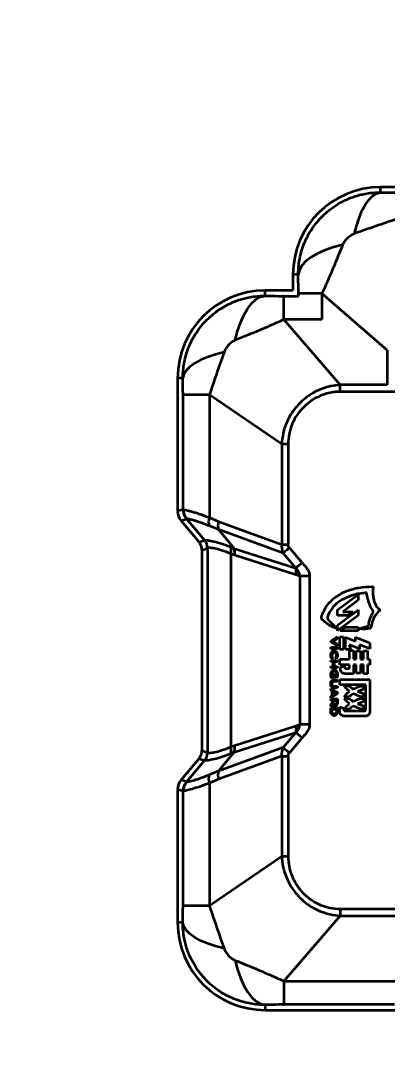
# Model space of a CAD drawing. Header units: millimetres. Extents: x 0 to 420, y 0 to 297.
# Drawn here: x 84.802 to 85.556, y 173.12 to 175.251 of the extents above; entities that cross this region are included whole.
import ezdxf

# ---------------------------------------------------------------- set-up
doc = ezdxf.new("R2010")
doc.units = ezdxf.units.MM
doc.layers.add('尺寸线层', color=150, linetype='Continuous')
doc.styles.add('SLDTEXTSTYLE2', font='TXT', dxfattribs={"width": 0.7})
doc.dimstyles.new('SLDDIMSTYLE0', dxfattribs={"dimtxt": 3.5, "dimasz": 3.302, "dimexe": 0, "dimexo": 0.0625, "dimgap": 0.875, "dimtad": 1, "dimdec": 1, "dimlfac": 100, "dimrnd": 1e-09, "dimzin": 12, "dimdsep": 46, "dimtxsty": 'SLDTEXTSTYLE2', "dimsah": 1, "dimcen": 0.09, "dimadec": 0, "dimazin": 3, "dimtfac": 1, "dimtdec": 3, "dimtofl": 0, "dimtmove": 0, "dimatfit": 3, "dimfxl": 0, "dimfrac": 2, "dimtolj": 1, "dimtzin": 12, "dimarcsym": 0})

# ---------------------------------------------------------------- blocks, each defined once
blk = doc.blocks.new('_D_7')
at = {"layer": '尺寸线层'}
for p, q in [((70.597, 160.4022), (70.597, 246.1922)), ((332.8156, 175.1167), (332.8156, 246.1922)), ((332.8156, 245.1922), (70.597, 245.1922))]:
    blk.add_line(p, q, dxfattribs=at)
for points in [[(70.597, 245.1922), (73.899, 244.6842), (73.899, 245.7002)], [(332.8156, 245.1922), (329.5136, 245.7002), (329.5136, 244.6842)]]:
    blk.add_solid(points, dxfattribs=at)
at = {"layer": '尺寸线层', "insert": (202.8758, 249.704), "char_height": 3.5, "attachment_point": 1, "style": 'SLDTEXTSTYLE2'}
blk.add_mtext('26221.85', dxfattribs=at)

msp = doc.modelspace()

# ---------------------------------------------------------------- linework, layer by layer
at = {"color": 7, "linetype": 'Continuous', "lineweight": 35}
for p, q in [((85.8162, 174.9082), (85.5421, 174.9082)), ((85.5421, 174.8975), (85.5421, 174.9082)), ((85.3621, 174.7282), (85.3621, 174.6955)), ((85.3728, 174.7282), (85.3621, 174.7282)), ((85.3046, 174.6848), (85.3046, 174.6955)), ((85.3621, 174.6955), (85.3046, 174.6955)), ((85.4218, 174.6893), (85.3735, 174.6893)), ((85.3735, 174.6841), (85.3735, 174.6893)), ((85.5563, 174.5732), (85.4218, 174.6893)), ((85.4218, 174.6893), (85.4218, 174.6358)), ((85.3435, 174.6841), (85.3735, 174.6841)), ((85.4596, 174.5013), (85.3435, 174.6358)), ((85.4218, 174.6358), (85.3435, 174.6358)), ((85.5563, 174.5732), (85.5563, 174.5013)), ((85.1246, 174.5155), (85.1246, 174.2414)), ((85.1353, 174.5155), (85.1246, 174.5155)), ((85.4596, 174.4873), (85.4596, 174.5013)), ((85.5563, 174.5013), (85.4596, 174.5013)), ((85.1901, 174.4808), (85.1358, 174.4808)), ((85.1358, 174.2454), (85.1358, 174.4808)), ((85.339, 174.3793), (85.1901, 174.4808)), ((85.1901, 174.4808), (85.1901, 174.2285)), ((85.6721, 174.4873), (85.4596, 174.4873)), ((85.3522, 174.3793), (85.339, 174.3793)), ((85.339, 174.3793), (85.339, 174.1728)), ((85.3522, 174.3793), (85.3522, 174.1728)), ((85.1358, 174.2454), (85.1246, 174.2414)), ((85.1358, 174.2454), (85.1362, 174.2454)), ((85.1317, 174.2221), (85.1428, 174.2262)), ((85.1317, 174.2221), (85.1688, 174.1778)), ((85.1428, 174.2262), (85.1431, 174.2261)), ((85.1431, 174.2261), (85.1802, 174.182)), ((85.1901, 174.2285), (85.2087, 174.2203)), ((85.2087, 174.2203), (85.339, 174.1728)), ((85.2088, 174.2038), (85.1893, 174.2112)), ((85.3418, 174.1554), (85.2088, 174.2038)), ((85.2088, 174.2038), (85.2412, 174.1651)), ((85.1688, 174.1778), (85.1802, 174.182)), ((85.1802, 174.182), (85.1803, 174.182)), ((85.1746, 174.1618), (85.186, 174.1659)), ((85.1746, 174.1618), (85.1746, 173.7491)), ((85.1861, 174.166), (85.186, 174.1659)), ((85.1861, 174.166), (85.1861, 173.7449)), ((85.234, 174.168), (85.2412, 174.1651)), ((85.2343, 174.154), (85.2343, 173.7569)), ((85.2418, 174.1514), (85.2343, 174.154)), ((85.2412, 174.1651), (85.3678, 174.1244)), ((85.339, 174.1728), (85.3522, 174.1728)), ((85.3418, 174.1554), (85.3678, 174.1244)), ((85.3549, 174.1664), (85.3809, 174.1354)), ((85.3683, 174.1107), (85.2418, 174.1514)), ((85.376, 174.1082), (85.3683, 174.1107)), ((85.3964, 174.1082), (85.376, 174.1082)), ((85.376, 174.1082), (85.376, 173.8027)), ((85.3964, 174.1082), (85.3964, 173.8027)), ((85.4539, 174.0388), (85.4965, 174.0704)), ((85.4965, 174.0704), (85.4965, 174.0585)), ((85.4965, 174.0585), (85.4646, 174.0349)), ((85.4539, 174.0072), (85.4965, 174.0388)), ((85.4539, 174.027), (85.4539, 174.0388)), ((85.4965, 174.027), (85.4539, 173.9954)), ((85.4752, 174.027), (85.4539, 174.027)), ((85.4646, 174.0349), (85.4859, 174.0349)), ((85.4859, 174.0349), (85.4752, 174.027)), ((85.4965, 174.0388), (85.4965, 174.027)), ((85.4539, 173.9954), (85.4539, 174.0072)), ((85.4592, 173.9954), (85.4699, 174.0033)), ((85.4965, 173.9954), (85.4592, 173.9954)), ((85.4699, 174.0033), (85.4965, 174.0033)), ((85.4965, 174.0033), (85.4965, 173.9954)), ((85.4399, 173.9745), (85.4539, 173.9832)), ((85.4399, 173.973), (85.4399, 173.9745)), ((85.4539, 173.9644), (85.4399, 173.973)), ((85.4539, 173.9796), (85.444, 173.9738)), ((85.444, 173.9738), (85.4539, 173.9679)), ((85.4539, 173.9832), (85.4539, 173.9796)), ((85.4539, 173.9679), (85.4539, 173.9644)), ((85.4585, 173.9829), (85.4661, 173.9829)), ((85.4585, 173.9569), (85.4585, 173.9829)), ((85.4661, 173.9829), (85.4661, 173.9569)), ((85.4702, 173.9828), (85.491, 173.974)), ((85.4702, 173.9569), (85.4702, 173.9828)), ((85.478, 173.9671), (85.4804, 173.9569)), ((85.4988, 173.9586), (85.478, 173.9671)), ((85.491, 173.9828), (85.5201, 173.9708)), ((85.491, 173.974), (85.491, 173.9828)), ((85.4988, 173.9671), (85.4988, 173.9586)), ((85.5201, 173.9582), (85.4988, 173.9671)), ((85.5201, 173.9708), (85.5201, 173.9582)), ((85.4399, 173.9617), (85.4539, 173.9617)), ((85.4399, 173.9585), (85.4399, 173.9617)), ((85.4539, 173.9585), (85.4399, 173.9585)), ((85.4539, 173.9617), (85.4539, 173.9585)), ((85.4661, 173.9569), (85.4585, 173.9569)), ((85.4804, 173.9569), (85.4702, 173.9569)), ((85.4783, 173.955), (85.4867, 173.955)), ((85.4783, 173.9372), (85.4783, 173.955)), ((85.4867, 173.955), (85.4867, 173.9372)), ((85.4925, 173.9541), (85.5012, 173.9541)), ((85.4925, 173.9372), (85.4925, 173.9541)), ((85.5012, 173.9541), (85.5012, 173.9372)), ((85.5073, 173.9542), (85.5157, 173.9542)), ((85.5073, 173.9372), (85.5073, 173.9542)), ((85.5157, 173.9542), (85.5157, 173.9372)), ((85.4399, 173.9348), (85.4539, 173.9348)), ((85.4399, 173.9316), (85.4399, 173.9348)), ((85.4449, 173.9316), (85.4399, 173.9316)), ((85.4399, 173.9224), (85.4449, 173.9224)), ((85.4399, 173.9193), (85.4399, 173.9224)), ((85.444, 173.9403), (85.4425, 173.9378)), ((85.4449, 173.9224), (85.4449, 173.9316)), ((85.447, 173.9316), (85.447, 173.9224)), ((85.4539, 173.9316), (85.447, 173.9316)), ((85.447, 173.9224), (85.4539, 173.9224)), ((85.4514, 173.9378), (85.4498, 173.9403)), ((85.4539, 173.9348), (85.4539, 173.9316)), ((85.4539, 173.9224), (85.4539, 173.9193)), ((85.4585, 173.9372), (85.4783, 173.9372)), ((85.4585, 173.9253), (85.4585, 173.9372)), ((85.4783, 173.9253), (85.4585, 173.9253)), ((85.4599, 173.9204), (85.4683, 173.9241)), ((85.4599, 173.9167), (85.4599, 173.9204)), ((85.4683, 173.9241), (85.4683, 173.9207)), ((85.4783, 173.918), (85.4783, 173.9253)), ((85.4867, 173.9372), (85.4925, 173.9372)), ((85.4867, 173.9253), (85.4867, 173.9073)), ((85.4925, 173.9253), (85.4867, 173.9253)), ((85.4925, 173.9082), (85.4925, 173.9253)), ((85.5012, 173.9372), (85.5073, 173.9372)), ((85.5012, 173.9253), (85.5012, 173.9082)), ((85.5073, 173.9253), (85.5012, 173.9253)), ((85.5073, 173.9073), (85.5073, 173.9253)), ((85.5157, 173.9372), (85.5206, 173.9372)), ((85.5157, 173.9253), (85.5157, 173.9073)), ((85.5206, 173.9253), (85.5157, 173.9253)), ((85.5206, 173.9372), (85.5206, 173.9253)), ((85.4539, 173.9193), (85.4399, 173.9193)), ((85.443, 173.9014), (85.4448, 173.9014)), ((85.4448, 173.9066), (85.4468, 173.9066)), ((85.4448, 173.9014), (85.4448, 173.9066)), ((85.4468, 173.9066), (85.4468, 173.8981)), ((85.452, 173.8988), (85.4503, 173.9008)), ((85.4867, 173.9073), (85.4693, 173.9073)), ((85.4707, 173.918), (85.4783, 173.918)), ((85.5012, 173.9082), (85.4925, 173.9082)), ((85.5157, 173.9073), (85.5073, 173.9073)), ((85.4399, 173.8771), (85.4539, 173.8684)), ((85.4399, 173.8737), (85.4399, 173.8771)), ((85.4468, 173.8981), (85.4418, 173.8981)), ((85.4455, 173.8947), (85.4539, 173.8947)), ((85.4539, 173.8786), (85.4455, 173.8786)), ((85.4539, 173.8916), (85.4461, 173.8916)), ((85.4461, 173.8818), (85.4539, 173.8818)), ((85.4539, 173.8947), (85.4539, 173.8916)), ((85.4539, 173.8818), (85.4539, 173.8786)), ((85.4585, 173.8842), (85.4585, 173.8953)), ((85.4585, 173.8953), (85.5203, 173.8953)), ((85.5118, 173.8842), (85.4585, 173.8842)), ((85.4678, 173.8822), (85.478, 173.8822)), ((85.5071, 173.883), (85.5071, 173.8749)), ((85.5118, 173.8337), (85.5118, 173.8842)), ((85.5203, 173.8953), (85.5203, 173.8294)), ((85.443, 173.8719), (85.4399, 173.8737)), ((85.4539, 173.8667), (85.4399, 173.858)), ((85.4399, 173.8614), (85.443, 173.8632)), ((85.4399, 173.858), (85.4399, 173.8614)), ((85.443, 173.8632), (85.443, 173.8719)), ((85.445, 173.8708), (85.4505, 173.8676)), ((85.445, 173.8644), (85.445, 173.8708)), ((85.4505, 173.8676), (85.445, 173.8644)), ((85.4539, 173.8684), (85.4539, 173.8667)), ((85.478, 173.86), (85.4678, 173.86)), ((85.4678, 173.8567), (85.478, 173.8567)), ((85.5071, 173.8673), (85.5071, 173.859)), ((85.5071, 173.8577), (85.5071, 173.8494)), ((85.4399, 173.8556), (85.4539, 173.8556)), ((85.4399, 173.8524), (85.4399, 173.8556)), ((85.4438, 173.8524), (85.4399, 173.8524)), ((85.4399, 173.8439), (85.4438, 173.8476)), ((85.4443, 173.8444), (85.4399, 173.84)), ((85.4399, 173.84), (85.4399, 173.8439)), ((85.4399, 173.8373), (85.4539, 173.8373)), ((85.4399, 173.8297), (85.4399, 173.8373)), ((85.4438, 173.8485), (85.4438, 173.8524)), ((85.4458, 173.8524), (85.4518, 173.8524)), ((85.4458, 173.8487), (85.4458, 173.8524)), ((85.4518, 173.8524), (85.4518, 173.8481)), ((85.4539, 173.8556), (85.4539, 173.8476)), ((85.4539, 173.8373), (85.4539, 173.8303)), ((85.4585, 173.8391), (85.4669, 173.8355)), ((85.4585, 173.8294), (85.4585, 173.8391)), ((85.4669, 173.8355), (85.4669, 173.8337)), ((85.478, 173.8345), (85.4678, 173.8345)), ((85.5071, 173.8418), (85.5071, 173.8337)), ((85.4421, 173.8342), (85.4517, 173.8342)), ((85.4421, 173.83), (85.4421, 173.8342)), ((85.4517, 173.8342), (85.4517, 173.8303)), ((85.5108, 173.8199), (85.4678, 173.8199)), ((85.4696, 173.831), (85.5091, 173.831)), ((85.2418, 173.7595), (85.3683, 173.8002)), ((85.3683, 173.8002), (85.376, 173.8027)), ((85.3964, 173.8027), (85.376, 173.8027)), ((85.2412, 173.7458), (85.3678, 173.7865)), ((85.3678, 173.7865), (85.3418, 173.7555)), ((85.3809, 173.7755), (85.3549, 173.7445)), ((85.3809, 173.7755), (85.3678, 173.7865)), ((85.3418, 173.7555), (85.2088, 173.7071)), ((85.2343, 173.7569), (85.2418, 173.7595)), ((85.1688, 173.7331), (85.1317, 173.6888)), ((85.1802, 173.7289), (85.1431, 173.6848)), ((85.1688, 173.7331), (85.1802, 173.7289)), ((85.1746, 173.7491), (85.186, 173.745)), ((85.1803, 173.7289), (85.1802, 173.7289)), ((85.1861, 173.7449), (85.186, 173.745)), ((85.339, 173.7381), (85.2087, 173.6906)), ((85.2088, 173.7071), (85.2412, 173.7458)), ((85.2412, 173.7458), (85.234, 173.7429)), ((85.339, 173.7381), (85.339, 173.5316)), ((85.3522, 173.7381), (85.3522, 173.5316)), ((85.2088, 173.7071), (85.1893, 173.6997)), ((85.1428, 173.6847), (85.1317, 173.6888)), ((85.2087, 173.6906), (85.1901, 173.6824)), ((85.1358, 173.6655), (85.1246, 173.6695)), ((85.1246, 173.6695), (85.1246, 173.3955)), ((85.1358, 173.4301), (85.1358, 173.6655)), ((85.1362, 173.6655), (85.1358, 173.6655)), ((85.1431, 173.6848), (85.1428, 173.6847)), ((85.1901, 173.6824), (85.1901, 173.4301)), ((85.339, 173.5316), (85.1901, 173.4301)), ((85.3522, 173.5316), (85.339, 173.5316)), ((85.1901, 173.4301), (85.1358, 173.4301)), ((85.4596, 173.4096), (85.3435, 173.2751)), ((85.4596, 173.4236), (85.6721, 173.4236)), ((85.4596, 173.4236), (85.4596, 173.4096)), ((85.4596, 173.4096), (85.6721, 173.4096)), ((85.1353, 173.3955), (85.1246, 173.3955)), ((85.3435, 173.2751), (85.5917, 173.2751)), ((85.3435, 173.2751), (85.3435, 173.2268)), ((85.3046, 173.2261), (85.3046, 173.2155)), ((85.5709, 173.2268), (85.3435, 173.2268)), ((85.3046, 173.2155), (85.5751, 173.2155))]:
    msp.add_line(p, q, dxfattribs=at)
at = {"color": 7, "linetype": 'Continuous', "lineweight": 35, "flags": 128}
for points in [[(85.489, 174.8126), (85.4935, 174.8303), (85.4989, 174.8463), (85.5049, 174.8606), (85.5116, 174.8728), (85.5188, 174.8827), (85.5263, 174.8902), (85.5342, 174.8952), (85.5421, 174.8975)], [(85.4644, 174.7898), (85.4455, 174.7848), (85.4282, 174.7788), (85.4128, 174.7719), (85.3996, 174.7641), (85.3888, 174.7557), (85.3807, 174.7468), (85.3753, 174.7376), (85.3728, 174.7282)], [(85.243, 174.5931), (85.248, 174.6121), (85.254, 174.6294), (85.2609, 174.6448), (85.2687, 174.658), (85.2771, 174.6688), (85.286, 174.6769), (85.2952, 174.6823), (85.3046, 174.6848)], [(85.2202, 174.5686), (85.2026, 174.5641), (85.1865, 174.5587), (85.1722, 174.5527), (85.1601, 174.546), (85.1501, 174.5388), (85.1426, 174.5313), (85.1376, 174.5234), (85.1353, 174.5155)], [(85.2202, 173.3423), (85.2026, 173.3468), (85.1865, 173.3522), (85.1722, 173.3582), (85.1601, 173.3649), (85.1501, 173.3721), (85.1426, 173.3796), (85.1376, 173.3875), (85.1353, 173.3955)], [(85.243, 173.3178), (85.248, 173.2988), (85.254, 173.2815), (85.2609, 173.2661), (85.2687, 173.2529), (85.2771, 173.2421), (85.286, 173.234), (85.2952, 173.2286), (85.3046, 173.2261)]]:
    msp.add_lwpolyline(points, dxfattribs=at)
at = {"color": 7, "linetype": 'Continuous', "lineweight": 35}
for centre, radius, start, end in [((85.5421, 174.7282), 0.18, 90, 180), ((85.3046, 174.5155), 0.18, 90, 180), ((85.1658, 174.2454), 0.03, 180.0586, 219.9414), ((85.1662, 174.2453), 0.03, 179.859, 219.7499), ((85.2215, 174.2183), 0.033, 162.1572, 192.5019), ((85.2441, 174.2123), 0.0363, 167.3368, 193.5701), ((85.161, 174.1659), 0.025, 0.0586, 39.9414), ((85.1611, 174.1659), 0.025, 0.0933, 39.9643), ((85.2057, 174.1604), 0.0292, 347.3355, 15.0062), ((85.2122, 174.157), 0.0302, 349.2034, 15.5503), ((85.3387, 174.1163), 0.0302, 349.2033, 15.5504), ((85.3387, 173.7946), 0.0302, 344.4498, 10.7965), ((85.2057, 173.7505), 0.0292, 344.9938, 12.6645), ((85.2122, 173.7539), 0.0302, 344.4497, 10.7966), ((85.161, 173.745), 0.025, 320.0586, 359.9414), ((85.1611, 173.745), 0.025, 320.0357, 359.9067), ((85.2441, 173.6986), 0.0363, 166.4299, 192.6632), ((85.2215, 173.6926), 0.033, 167.4981, 197.8428), ((85.1658, 173.6655), 0.03, 140.0586, 179.9414), ((85.1662, 173.6656), 0.03, 140.2501, 180.141), ((85.3046, 173.3955), 0.18, 180, 270)]:
    msp.add_arc(centre, radius, start, end, dxfattribs=at)
for centre, major_axis, start_param, end_param in [((85.1547, 174.2414), (0.0282, 0.0103), 2.793026, 3.49016), ((85.1496, 174.1618), (0.0235, 0.0086), 5.934618, 6.631752), ((85.1496, 173.7492), (-0.0235, 0.0086), 2.793026, 3.49016), ((85.1547, 173.6695), (-0.0282, 0.0103), 5.934618, 6.631752)]:
    msp.add_ellipse(centre, major_axis=major_axis, ratio=0.998448, start_param=start_param, end_param=end_param, dxfattribs=at)
for points, knots in [([(85.3728, 174.7282), (85.373, 174.7347), (85.3734, 174.7459), (85.376, 174.7622), (85.3798, 174.7772), (85.387, 174.7978), (85.3999, 174.8221), (85.4182, 174.8447), (85.437, 174.8616), (85.455, 174.874), (85.4715, 174.8825), (85.4856, 174.888), (85.4965, 174.8914), (85.5083, 174.8943), (85.5234, 174.8969), (85.5351, 174.8973), (85.5421, 174.8975)], [0, 0, 0, 0, 0.073966, 0.126209, 0.185583, 0.248629, 0.372147, 0.493376, 0.574928, 0.656955, 0.739459, 0.783742, 0.826761, 0.868517, 0.920624, 1, 1, 1, 1]), ([(85.5421, 174.8975), (85.5469, 174.8974), (85.5554, 174.8972), (85.567, 174.8971), (85.5739, 174.897), (85.5768, 174.897)], [0, 0, 0, 0, 0.4261057, 0.7577704, 1, 1, 1, 1]), ([(85.5768, 174.8427), (85.5621, 174.8378), (85.5328, 174.8281), (85.5036, 174.8178), (85.489, 174.8126)], [0, 0, 0, 0, 0.502691, 1, 1, 1, 1]), ([(85.489, 174.8126), (85.4865, 174.8115), (85.4812, 174.8091), (85.4742, 174.8035), (85.4682, 174.7971), (85.4656, 174.7921), (85.4644, 174.7898)], [0, 0, 0, 0, 0.2422942, 0.5093656, 0.7715671, 1, 1, 1, 1]), ([(85.4644, 174.7898), (85.4619, 174.7834), (85.4568, 174.771), (85.4494, 174.7526), (85.4425, 174.7362), (85.4359, 174.7208), (85.429, 174.7053), (85.4243, 174.6949), (85.4218, 174.6893)], [0, 0, 0, 0, 0.191169, 0.37068, 0.538766, 0.672129, 0.825955, 1, 1, 1, 1]), ([(85.3735, 174.6893), (85.3735, 174.6897), (85.3735, 174.6934), (85.3733, 174.7068), (85.373, 174.7189), (85.3728, 174.7282)], [0, 0, 0, 0, 0.030601, 0.265216, 1, 1, 1, 1]), ([(85.3735, 174.6915), (85.3736, 174.6909), (85.3736, 174.6902), (85.3737, 174.6895), (85.3737, 174.6894), (85.3737, 174.6893)], [0, 0, 0, 0, 0.56153, 0.792581, 1, 1, 1, 1]), ([(85.1353, 174.5155), (85.1355, 174.5222), (85.1359, 174.5334), (85.1386, 174.5497), (85.1422, 174.5645), (85.1495, 174.585), (85.1624, 174.6093), (85.1829, 174.6348), (85.208, 174.6559), (85.2306, 174.6684), (85.248, 174.6752), (85.2589, 174.6787), (85.271, 174.6816), (85.2862, 174.6842), (85.2978, 174.6845), (85.3046, 174.6848)], [0, 0, 0, 0, 0.076443, 0.126237, 0.185346, 0.248673, 0.371897, 0.493418, 0.615548, 0.739261, 0.783292, 0.826338, 0.868398, 0.923222, 1, 1, 1, 1]), ([(85.3046, 174.6848), (85.3136, 174.6845), (85.3248, 174.6843), (85.3376, 174.6841), (85.3415, 174.6841), (85.343, 174.6841), (85.3435, 174.6841)], [0, 0, 0, 0, 0.712288, 0.891315, 0.960245, 1, 1, 1, 1]), ([(85.3435, 174.6839), (85.3434, 174.6839), (85.3433, 174.6839), (85.3426, 174.684), (85.3419, 174.684), (85.3413, 174.6841)], [0, 0, 0, 0, 0.207126, 0.438229, 1, 1, 1, 1]), ([(85.3435, 174.6358), (85.3435, 174.6425), (85.3435, 174.656), (85.3435, 174.6707), (85.3435, 174.6809), (85.3435, 174.683), (85.3435, 174.6841)], [0, 0, 0, 0, 0.247804, 0.5, 0.752196, 1, 1, 1, 1]), ([(85.3435, 174.6358), (85.339, 174.6338), (85.33, 174.6297), (85.3173, 174.624), (85.3057, 174.619), (85.2906, 174.6126), (85.2695, 174.6039), (85.2521, 174.5968), (85.243, 174.5931)], [0, 0, 0, 0, 0.140816, 0.284488, 0.382285, 0.482496, 0.729213, 1, 1, 1, 1]), ([(85.243, 174.5931), (85.2407, 174.592), (85.2357, 174.5894), (85.2293, 174.5833), (85.2237, 174.5764), (85.2213, 174.5711), (85.2202, 174.5686)], [0, 0, 0, 0, 0.2284645, 0.4906723, 0.7577382, 1, 1, 1, 1]), ([(85.2202, 174.5686), (85.2149, 174.5535), (85.2045, 174.5243), (85.1948, 174.495), (85.1901, 174.4808)], [0, 0, 0, 0, 0.513929, 1, 1, 1, 1]), ([(85.1358, 174.4808), (85.1358, 174.4835), (85.1357, 174.4903), (85.1356, 174.5019), (85.1354, 174.5105), (85.1353, 174.5155)], [0, 0, 0, 0, 0.2265988, 0.561025, 1, 1, 1, 1]), ([(85.4596, 174.5013), (85.453, 174.5006), (85.4392, 174.4993), (85.4209, 174.4935), (85.4044, 174.4857), (85.3903, 174.4767), (85.3778, 174.466), (85.3666, 174.4538), (85.3573, 174.4406), (85.3482, 174.4232), (85.3412, 174.4029), (85.3397, 174.3869), (85.339, 174.3793)], [0, 0, 0, 0, 0.105818, 0.221247, 0.303726, 0.397637, 0.486458, 0.56599, 0.660847, 0.744444, 0.877991, 1, 1, 1, 1]), ([(85.4596, 174.4873), (85.4556, 174.4872), (85.4476, 174.4869), (85.4354, 174.4847), (85.4202, 174.4801), (85.4028, 174.4716), (85.3851, 174.4577), (85.3707, 174.4408), (85.3601, 174.4214), (85.3534, 174.4007), (85.3526, 174.3864), (85.3522, 174.3793)], [0, 0, 0, 0, 0.070722, 0.143758, 0.21913, 0.352151, 0.485358, 0.616819, 0.745052, 0.874872, 1, 1, 1, 1]), ([(85.1362, 174.2454), (85.137, 174.2452), (85.1387, 174.2448), (85.1443, 174.2435), (85.1513, 174.2417), (85.1595, 174.2394), (85.1714, 174.2357), (85.1825, 174.2314), (85.1901, 174.2285)], [0, 0, 0, 0, 0.166395, 0.326802, 0.479925, 0.610174, 0.735331, 1, 1, 1, 1]), ([(85.1893, 174.2112), (85.186, 174.2126), (85.1795, 174.2155), (85.1708, 174.2186), (85.1631, 174.2211), (85.1547, 174.2235), (85.1467, 174.2254), (85.1443, 174.2259), (85.1431, 174.2261)], [0, 0, 0, 0, 0.128995, 0.260465, 0.386664, 0.51504, 0.752772, 1, 1, 1, 1]), ([(85.1803, 174.182), (85.1814, 174.1822), (85.1837, 174.1825), (85.195, 174.1806), (85.2115, 174.1767), (85.2264, 174.1709), (85.234, 174.168)], [0, 0, 0, 0, 0.2474427, 0.4865597, 0.7402703, 1, 1, 1, 1]), ([(85.2343, 174.154), (85.2277, 174.1566), (85.2145, 174.1618), (85.1999, 174.1651), (85.1894, 174.1666), (85.1873, 174.1662), (85.1861, 174.166)], [0, 0, 0, 0, 0.249344, 0.499045, 0.737295, 1, 1, 1, 1]), ([(85.339, 174.1728), (85.3388, 174.1698), (85.3385, 174.1637), (85.3407, 174.1582), (85.3418, 174.1554)], [0, 0, 0, 0, 0.487848, 1, 1, 1, 1]), ([(85.3549, 174.1664), (85.3536, 174.1653), (85.351, 174.1631), (85.3473, 174.16), (85.344, 174.1573), (85.3425, 174.156), (85.3418, 174.1554)], [0, 0, 0, 0, 0.245849, 0.500001, 0.754152, 1, 1, 1, 1]), ([(85.3549, 174.1664), (85.3541, 174.1674), (85.3531, 174.1689), (85.3523, 174.1712), (85.3522, 174.1723), (85.3522, 174.1728)], [0, 0, 0, 0, 0.521782, 0.769325, 1, 1, 1, 1]), ([(85.3809, 174.1354), (85.3796, 174.1343), (85.3769, 174.1321), (85.3733, 174.129), (85.37, 174.1263), (85.3685, 174.1251), (85.3678, 174.1244)], [0, 0, 0, 0, 0.2458483, 0.4999999, 0.7541516, 1, 1, 1, 1]), ([(85.3809, 174.1354), (85.385, 174.1311), (85.3909, 174.125), (85.3957, 174.1152), (85.3961, 174.1105), (85.3964, 174.1082)], [0, 0, 0, 0, 0.558619, 0.78934, 1, 1, 1, 1]), ([(85.3678, 174.1244), (85.369, 174.1231), (85.3714, 174.1207), (85.3745, 174.1152), (85.3754, 174.111), (85.376, 174.1082)], [0, 0, 0, 0, 0.294463, 0.547852, 1, 1, 1, 1]), ([(85.4211, 174.0245), (85.4216, 174.0261), (85.4243, 174.0341), (85.4322, 174.0493), (85.4465, 174.0633), (85.4611, 174.0724), (85.473, 174.0778), (85.4854, 174.0818), (85.5026, 174.0855), (85.5158, 174.0861), (85.5247, 174.0865)], [0, 0, 0, 0, 0.03865, 0.194338, 0.392706, 0.493149, 0.593544, 0.693896, 0.794211, 1, 1, 1, 1]), ([(85.4858, 174.069), (85.4842, 174.0685), (85.4763, 174.0658), (85.4655, 174.0611), (85.4543, 174.0539), (85.4438, 174.0448), (85.4377, 174.0345), (85.4337, 174.0262), (85.4329, 174.0235), (85.433, 174.0214), (85.4344, 174.0184), (85.4414, 174.0115), (85.4479, 174.0051), (85.453, 174.0002)], [0, 0, 0, 0, 0.048169, 0.241379, 0.33788, 0.433916, 0.639701, 0.675797, 0.701807, 0.718369, 0.734888, 0.796355, 1, 1, 1, 1]), ([(85.514, 174.0736), (85.5123, 174.0735), (85.5074, 174.073), (85.5001, 174.0723), (85.4924, 174.0708), (85.488, 174.0696), (85.4858, 174.069)], [0, 0, 0, 0, 0.1746694, 0.524102, 0.7615621, 1, 1, 1, 1]), ([(85.5144, 174.0705), (85.5143, 174.0709), (85.5142, 174.0716), (85.5141, 174.0727), (85.514, 174.0733), (85.514, 174.0736)], [0, 0, 0, 0, 0.400257, 0.699592, 1, 1, 1, 1]), ([(85.5272, 174.0368), (85.5262, 174.0382), (85.5234, 174.042), (85.52, 174.0491), (85.5168, 174.0591), (85.5153, 174.0663), (85.5144, 174.0705)], [0, 0, 0, 0, 0.137822, 0.39048, 0.642641, 1, 1, 1, 1]), ([(85.5247, 174.0865), (85.5249, 174.0865), (85.5253, 174.0865), (85.5261, 174.0864), (85.5267, 174.0863), (85.5271, 174.0863)], [0, 0, 0, 0, 0.252501, 0.504816, 1, 1, 1, 1]), ([(85.5271, 174.0863), (85.527, 174.0846), (85.5263, 174.0763), (85.5265, 174.0653), (85.5304, 174.0521), (85.5351, 174.044), (85.54, 174.0393), (85.5415, 174.0378)], [0, 0, 0, 0, 0.095059, 0.477947, 0.614031, 0.878763, 1, 1, 1, 1]), ([(85.518, 174.0071), (85.5181, 174.0087), (85.5187, 174.0135), (85.5216, 174.0225), (85.525, 174.0295), (85.527, 174.0337)], [0, 0, 0, 0, 0.177002, 0.501951, 1, 1, 1, 1]), ([(85.5415, 174.0378), (85.5403, 174.0367), (85.5347, 174.0319), (85.5274, 174.0219), (85.5247, 174.0119), (85.5235, 174.0074)], [0, 0, 0, 0, 0.138986, 0.611917, 1, 1, 1, 1]), ([(85.527, 174.0337), (85.5272, 174.0342), (85.5275, 174.0349), (85.5275, 174.0359), (85.5274, 174.0365), (85.5273, 174.0367), (85.5272, 174.0368)], [0, 0, 0, 0, 0.465921, 0.719479, 0.884635, 1, 1, 1, 1]), ([(85.4225, 174.0186), (85.422, 174.0192), (85.4212, 174.02), (85.4207, 174.0216), (85.4207, 174.0231), (85.421, 174.0241), (85.4211, 174.0245)], [0, 0, 0, 0, 0.319453, 0.543111, 0.766311, 1, 1, 1, 1]), ([(85.453, 174.0002), (85.4513, 174.0006), (85.4465, 174.0019), (85.439, 174.006), (85.4302, 174.0115), (85.4251, 174.0163), (85.4225, 174.0186)], [0, 0, 0, 0, 0.138868, 0.417722, 0.706333, 1, 1, 1, 1]), ([(85.5235, 174.0074), (85.5232, 174.0057), (85.523, 174.0036), (85.5217, 174.0015), (85.5204, 174.0005), (85.5157, 173.9995), (85.5078, 173.9991), (85.5006, 173.9994), (85.4969, 173.9995)], [0, 0, 0, 0, 0.160025, 0.196998, 0.234195, 0.311686, 0.649476, 1, 1, 1, 1]), ([(85.4969, 173.9995), (85.4985, 174), (85.5017, 174.0009), (85.5079, 174.0026), (85.5124, 174.0039), (85.5153, 174.0048)], [0, 0, 0, 0, 0.2610648, 0.5221233, 1, 1, 1, 1]), ([(85.5153, 174.0048), (85.5158, 174.005), (85.5166, 174.0054), (85.5174, 174.0061), (85.5179, 174.0067), (85.5179, 174.007), (85.518, 174.0071)], [0, 0, 0, 0, 0.414045, 0.74912, 0.885678, 1, 1, 1, 1]), ([(85.4425, 173.9378), (85.4417, 173.9388), (85.4403, 173.9407), (85.4396, 173.9442), (85.4401, 173.9481), (85.4416, 173.9514), (85.4436, 173.9537), (85.4451, 173.9548), (85.4466, 173.9552), (85.4479, 173.9551), (85.4495, 173.9543), (85.4516, 173.9523), (85.4534, 173.9489), (85.4543, 173.9449), (85.4536, 173.9411), (85.4524, 173.939), (85.4515, 173.938), (85.4514, 173.9378)], [0, 0, 0, 0, 0.08519, 0.168963, 0.246186, 0.360946, 0.418211, 0.462463, 0.491745, 0.521214, 0.557381, 0.617071, 0.720017, 0.827682, 0.905205, 0.982624, 1, 1, 1, 1]), ([(85.4498, 173.9403), (85.4503, 173.9409), (85.4513, 173.942), (85.4519, 173.9442), (85.4517, 173.9467), (85.4508, 173.949), (85.4494, 173.9507), (85.4482, 173.9515), (85.4472, 173.9519), (85.4462, 173.9518), (85.445, 173.9512), (85.4437, 173.9499), (85.4424, 173.9477), (85.4418, 173.945), (85.4423, 173.9426), (85.4432, 173.9411), (85.4438, 173.9405), (85.444, 173.9403)], [0, 0, 0, 0, 0.079836, 0.158698, 0.232948, 0.337554, 0.41275, 0.456024, 0.489191, 0.522624, 0.56103, 0.622793, 0.723203, 0.826712, 0.901133, 0.975506, 1, 1, 1, 1]), ([(85.4683, 173.9207), (85.4683, 173.9203), (85.4684, 173.9197), (85.4688, 173.9189), (85.4693, 173.9184), (85.47, 173.9181), (85.4705, 173.918), (85.4707, 173.918)], [0, 0, 0, 0, 0.272758, 0.457842, 0.644353, 0.8509, 1, 1, 1, 1]), ([(85.4418, 173.8981), (85.4411, 173.8996), (85.4397, 173.9023), (85.4397, 173.9071), (85.4411, 173.911), (85.443, 173.9139), (85.4447, 173.9153), (85.446, 173.9159), (85.4472, 173.916), (85.4485, 173.9157), (85.4502, 173.9145), (85.4523, 173.9119), (85.4539, 173.9081), (85.4542, 173.9039), (85.4533, 173.9009), (85.4524, 173.8993), (85.452, 173.8988)], [0, 0, 0, 0, 0.120432, 0.213162, 0.331684, 0.413005, 0.455865, 0.488872, 0.514902, 0.540892, 0.583063, 0.658706, 0.781016, 0.867724, 0.954736, 1, 1, 1, 1]), ([(85.4503, 173.9008), (85.4508, 173.9015), (85.4516, 173.903), (85.452, 173.9055), (85.4515, 173.908), (85.4505, 173.9101), (85.4492, 173.9116), (85.4482, 173.9124), (85.4472, 173.9127), (85.4462, 173.9126), (85.4451, 173.9121), (85.4436, 173.9107), (85.4424, 173.9085), (85.4417, 173.9058), (85.4421, 173.9033), (85.4427, 173.9019), (85.443, 173.9014)], [0, 0, 0, 0, 0.08987, 0.176538, 0.263027, 0.362446, 0.423179, 0.470099, 0.500982, 0.532068, 0.57022, 0.633522, 0.742023, 0.836258, 0.931198, 1, 1, 1, 1]), ([(85.4693, 173.9073), (85.4682, 173.9074), (85.4661, 173.9076), (85.4633, 173.9093), (85.4612, 173.9117), (85.4601, 173.9143), (85.46, 173.916), (85.4599, 173.9167)], [0, 0, 0, 0, 0.218278, 0.435149, 0.644163, 0.864466, 1, 1, 1, 1]), ([(85.4455, 173.8786), (85.4451, 173.8787), (85.4441, 173.8788), (85.4425, 173.8796), (85.4411, 173.8809), (85.44, 173.8832), (85.4397, 173.8863), (85.4398, 173.8896), (85.4409, 173.8922), (85.4424, 173.8937), (85.4441, 173.8946), (85.4451, 173.8947), (85.4455, 173.8947)], [0, 0, 0, 0, 0.057396, 0.142461, 0.228893, 0.320305, 0.471061, 0.658867, 0.756094, 0.853964, 0.944424, 1, 1, 1, 1]), ([(85.4461, 173.8916), (85.4458, 173.8915), (85.445, 173.8915), (85.4438, 173.8907), (85.4427, 173.8895), (85.442, 173.8879), (85.4419, 173.8861), (85.4424, 173.8844), (85.4434, 173.8831), (85.4445, 173.8822), (85.4455, 173.8818), (85.446, 173.8818), (85.4461, 173.8818)], [0, 0, 0, 0, 0.075155, 0.16832, 0.291124, 0.415852, 0.54785, 0.661465, 0.788026, 0.890381, 0.967538, 1, 1, 1, 1]), ([(85.4785, 173.871), (85.4772, 173.8721), (85.4745, 173.8742), (85.4709, 173.8779), (85.4688, 173.8807), (85.4678, 173.8822)], [0, 0, 0, 0, 0.322168, 0.658364, 1, 1, 1, 1]), ([(85.478, 173.8822), (85.4792, 173.8811), (85.4811, 173.8793), (85.4839, 173.8773), (85.4854, 173.8763), (85.4861, 173.8758)], [0, 0, 0, 0, 0.482099, 0.740834, 1, 1, 1, 1]), ([(85.4861, 173.8758), (85.4876, 173.8765), (85.4917, 173.8784), (85.4987, 173.8811), (85.5042, 173.8824), (85.5071, 173.883)], [0, 0, 0, 0, 0.225098, 0.610129, 1, 1, 1, 1]), ([(85.4678, 173.86), (85.4688, 173.8613), (85.4708, 173.8641), (85.4744, 173.8678), (85.4771, 173.87), (85.4785, 173.871)], [0, 0, 0, 0, 0.323845, 0.659773, 1, 1, 1, 1]), ([(85.4785, 173.8457), (85.4772, 173.8467), (85.4745, 173.8488), (85.4709, 173.8525), (85.4688, 173.8553), (85.4678, 173.8567)], [0, 0, 0, 0, 0.323586, 0.659323, 1, 1, 1, 1]), ([(85.4861, 173.8663), (85.4848, 173.8654), (85.4826, 173.864), (85.48, 173.8618), (85.4787, 173.8606), (85.478, 173.86)], [0, 0, 0, 0, 0.48414, 0.741719, 1, 1, 1, 1]), ([(85.478, 173.8567), (85.4792, 173.8556), (85.4811, 173.8539), (85.4839, 173.8518), (85.4854, 173.8509), (85.4861, 173.8504)], [0, 0, 0, 0, 0.484106, 0.741689, 1, 1, 1, 1]), ([(85.5071, 173.859), (85.5054, 173.8594), (85.501, 173.8603), (85.494, 173.8627), (85.4888, 173.8651), (85.4861, 173.8663)], [0, 0, 0, 0, 0.225279, 0.610555, 1, 1, 1, 1]), ([(85.4861, 173.8504), (85.4876, 173.8511), (85.4917, 173.853), (85.4987, 173.8557), (85.5042, 173.857), (85.5071, 173.8577)], [0, 0, 0, 0, 0.225097, 0.610128, 1, 1, 1, 1]), ([(85.5071, 173.8749), (85.5054, 173.8745), (85.5026, 173.8739), (85.4986, 173.8724), (85.4962, 173.8715), (85.4951, 173.871)], [0, 0, 0, 0, 0.397021, 0.698347, 1, 1, 1, 1]), ([(85.4951, 173.871), (85.4966, 173.8704), (85.4993, 173.8694), (85.5033, 173.868), (85.5058, 173.8675), (85.5071, 173.8673)], [0, 0, 0, 0, 0.396668, 0.697235, 1, 1, 1, 1]), ([(85.4438, 173.8476), (85.4438, 173.8477), (85.4438, 173.8479), (85.4438, 173.8482), (85.4438, 173.8484), (85.4438, 173.8485)], [0, 0, 0, 0, 0.2534068, 0.5067966, 1, 1, 1, 1]), ([(85.4539, 173.8476), (85.4538, 173.8468), (85.4536, 173.845), (85.4525, 173.8428), (85.4511, 173.8413), (85.45, 173.8407), (85.449, 173.8405), (85.4478, 173.8407), (85.4464, 173.8414), (85.445, 173.8427), (85.4445, 173.8439), (85.4443, 173.8444)], [0, 0, 0, 0, 0.147974, 0.353463, 0.450206, 0.530143, 0.591907, 0.65363, 0.750939, 0.887099, 1, 1, 1, 1]), ([(85.4518, 173.8481), (85.4518, 173.8477), (85.4517, 173.847), (85.4513, 173.8462), (85.451, 173.8456), (85.4507, 173.8452), (85.4504, 173.8448), (85.45, 173.8444), (85.4495, 173.8441), (85.449, 173.8439), (85.4487, 173.8439), (85.4483, 173.844), (85.4479, 173.8442), (85.4475, 173.8445), (85.4472, 173.8448), (85.447, 173.8451), (85.4468, 173.8455), (85.4466, 173.8458), (85.4464, 173.8462), (85.4462, 173.8466), (85.4461, 173.847), (85.4459, 173.8474), (85.4459, 173.8477), (85.4458, 173.8482), (85.4458, 173.8485), (85.4458, 173.8487)], [0, 0, 0, 0, 0.104931, 0.188559, 0.230252, 0.271948, 0.313654, 0.355384, 0.425825, 0.468883, 0.490273, 0.510955, 0.563746, 0.591003, 0.644663, 0.671402, 0.698138, 0.751654, 0.778385, 0.805115, 0.858613, 0.885344, 0.912077, 0.955815, 1, 1, 1, 1]), ([(85.4678, 173.8345), (85.4688, 173.8359), (85.4708, 173.8386), (85.4744, 173.8424), (85.4771, 173.8446), (85.4785, 173.8457)], [0, 0, 0, 0, 0.3225082, 0.6590596, 1, 1, 1, 1]), ([(85.4861, 173.8409), (85.4848, 173.84), (85.4826, 173.8386), (85.4799, 173.8364), (85.4787, 173.8351), (85.478, 173.8345)], [0, 0, 0, 0, 0.481223, 0.740091, 1, 1, 1, 1]), ([(85.5071, 173.8337), (85.5054, 173.834), (85.501, 173.8349), (85.494, 173.8373), (85.4888, 173.8397), (85.4861, 173.8409)], [0, 0, 0, 0, 0.22528, 0.610558, 1, 1, 1, 1]), ([(85.5071, 173.8494), (85.5054, 173.8491), (85.5026, 173.8485), (85.4986, 173.847), (85.4962, 173.8461), (85.4951, 173.8457)], [0, 0, 0, 0, 0.397481, 0.698479, 1, 1, 1, 1]), ([(85.4951, 173.8457), (85.4966, 173.845), (85.4993, 173.8439), (85.5033, 173.8426), (85.5058, 173.8421), (85.5071, 173.8418)], [0, 0, 0, 0, 0.395845, 0.696793, 1, 1, 1, 1]), ([(85.4539, 173.8303), (85.4538, 173.8294), (85.4536, 173.8272), (85.4521, 173.8244), (85.4501, 173.8222), (85.4485, 173.8212), (85.4471, 173.8209), (85.4456, 173.8211), (85.4438, 173.8221), (85.4418, 173.8242), (85.4403, 173.8269), (85.44, 173.8289), (85.4399, 173.8297)], [0, 0, 0, 0, 0.103068, 0.272975, 0.380129, 0.450745, 0.504132, 0.557726, 0.630958, 0.750137, 0.907593, 1, 1, 1, 1]), ([(85.4517, 173.8303), (85.4516, 173.8297), (85.4515, 173.8282), (85.4504, 173.8263), (85.4491, 173.825), (85.4479, 173.8243), (85.4469, 173.8241), (85.4458, 173.8243), (85.4445, 173.8251), (85.4432, 173.8265), (85.4423, 173.8282), (85.4422, 173.8295), (85.4421, 173.83)], [0, 0, 0, 0, 0.107522, 0.269023, 0.38047, 0.452163, 0.50862, 0.565188, 0.646662, 0.775363, 0.910485, 1, 1, 1, 1]), ([(85.4678, 173.8199), (85.4667, 173.82), (85.4646, 173.8202), (85.4618, 173.8219), (85.4597, 173.8243), (85.4586, 173.8269), (85.4585, 173.8287), (85.4585, 173.8294)], [0, 0, 0, 0, 0.217033, 0.432668, 0.640579, 0.859649, 1, 1, 1, 1]), ([(85.4669, 173.8337), (85.467, 173.8334), (85.467, 173.8327), (85.4675, 173.8319), (85.4683, 173.8313), (85.469, 173.831), (85.4694, 173.831), (85.4696, 173.831)], [0, 0, 0, 0, 0.23459, 0.46963, 0.6837, 0.878789, 1, 1, 1, 1]), ([(85.5091, 173.831), (85.5094, 173.831), (85.51, 173.8311), (85.5109, 173.8316), (85.5114, 173.8322), (85.5117, 173.833), (85.5118, 173.8335), (85.5118, 173.8337)], [0, 0, 0, 0, 0.215909, 0.431679, 0.642748, 0.836136, 1, 1, 1, 1]), ([(85.5203, 173.8294), (85.5202, 173.8283), (85.52, 173.8261), (85.5183, 173.8232), (85.5159, 173.8211), (85.5132, 173.8201), (85.5115, 173.82), (85.5108, 173.8199)], [0, 0, 0, 0, 0.2208266, 0.4404359, 0.6510519, 0.8643095, 1, 1, 1, 1]), ([(85.376, 173.8027), (85.3754, 173.7999), (85.3745, 173.7957), (85.3714, 173.7902), (85.369, 173.7878), (85.3678, 173.7865)], [0, 0, 0, 0, 0.452149, 0.705537, 1, 1, 1, 1]), ([(85.3964, 173.8027), (85.3961, 173.8004), (85.3957, 173.7957), (85.3909, 173.786), (85.385, 173.7798), (85.3809, 173.7755)], [0, 0, 0, 0, 0.209288, 0.438923, 1, 1, 1, 1]), ([(85.1861, 173.7449), (85.1873, 173.7447), (85.1894, 173.7443), (85.1999, 173.7458), (85.2145, 173.7491), (85.2277, 173.7543), (85.2343, 173.7569)], [0, 0, 0, 0, 0.262701, 0.501004, 0.750686, 1, 1, 1, 1]), ([(85.3418, 173.7555), (85.3407, 173.753), (85.3385, 173.7475), (85.3388, 173.7414), (85.339, 173.7381)], [0, 0, 0, 0, 0.4664929, 1, 1, 1, 1]), ([(85.3418, 173.7555), (85.3425, 173.7549), (85.344, 173.7536), (85.3473, 173.7509), (85.351, 173.7478), (85.3536, 173.7456), (85.3549, 173.7445)], [0, 0, 0, 0, 0.245847, 0.499999, 0.754151, 1, 1, 1, 1]), ([(85.234, 173.7429), (85.2268, 173.7401), (85.2124, 173.7345), (85.1957, 173.7304), (85.1839, 173.7285), (85.1815, 173.7288), (85.1803, 173.7289)], [0, 0, 0, 0, 0.247618, 0.49308, 0.751102, 1, 1, 1, 1]), ([(85.339, 173.7381), (85.341, 173.7381), (85.3449, 173.7381), (85.3498, 173.7381), (85.3522, 173.7381)], [0, 0, 0, 0, 0.506963, 1, 1, 1, 1]), ([(85.3522, 173.7381), (85.3522, 173.7386), (85.3523, 173.7397), (85.3531, 173.742), (85.3541, 173.7435), (85.3549, 173.7445)], [0, 0, 0, 0, 0.232062, 0.478453, 1, 1, 1, 1]), ([(85.1431, 173.6848), (85.1445, 173.685), (85.1473, 173.6856), (85.1581, 173.6883), (85.1719, 173.6924), (85.1835, 173.6973), (85.1893, 173.6997)], [0, 0, 0, 0, 0.2771503, 0.5338203, 0.766156, 1, 1, 1, 1]), ([(85.1901, 173.6824), (85.1833, 173.6798), (85.1698, 173.6745), (85.1537, 173.6698), (85.1411, 173.6666), (85.1379, 173.6659), (85.1362, 173.6655)], [0, 0, 0, 0, 0.238868, 0.471709, 0.726257, 1, 1, 1, 1]), ([(85.339, 173.5316), (85.3394, 173.5265), (85.3402, 173.5161), (85.3438, 173.501), (85.3502, 173.4833), (85.3609, 173.4639), (85.3753, 173.447), (85.3895, 173.4349), (85.4019, 173.4267), (85.4177, 173.4186), (85.437, 173.412), (85.4523, 173.4104), (85.4596, 173.4096)], [0, 0, 0, 0, 0.080728, 0.166845, 0.247263, 0.380655, 0.517772, 0.598864, 0.677745, 0.754478, 0.883127, 1, 1, 1, 1]), ([(85.3522, 173.5316), (85.3525, 173.5248), (85.3533, 173.5109), (85.3598, 173.4902), (85.3687, 173.4737), (85.378, 173.4615), (85.3881, 173.4508), (85.4018, 173.4401), (85.4194, 173.4311), (85.4385, 173.4249), (85.4523, 173.424), (85.4596, 173.4236)], [0, 0, 0, 0, 0.120461, 0.246403, 0.382818, 0.450919, 0.519058, 0.644752, 0.756806, 0.869265, 1, 1, 1, 1]), ([(85.1353, 173.3955), (85.1354, 173.4002), (85.1356, 173.4087), (85.1357, 173.4203), (85.1358, 173.4272), (85.1358, 173.4301)], [0, 0, 0, 0, 0.426106, 0.75777, 1, 1, 1, 1]), ([(85.1901, 173.4301), (85.195, 173.4154), (85.2047, 173.3861), (85.215, 173.3569), (85.2202, 173.3423)], [0, 0, 0, 0, 0.502691, 1, 1, 1, 1]), ([(85.3046, 173.2261), (85.2981, 173.2263), (85.2869, 173.2267), (85.2706, 173.2293), (85.2556, 173.2331), (85.235, 173.2403), (85.2107, 173.2532), (85.1881, 173.2715), (85.1712, 173.2903), (85.1588, 173.3083), (85.1503, 173.3249), (85.1448, 173.3389), (85.1414, 173.3498), (85.1385, 173.3616), (85.1359, 173.3768), (85.1355, 173.3884), (85.1353, 173.3955)], [0, 0, 0, 0, 0.073966, 0.126209, 0.185583, 0.248629, 0.372147, 0.493376, 0.574928, 0.656955, 0.739459, 0.783742, 0.826761, 0.868517, 0.920624, 1, 1, 1, 1]), ([(85.2202, 173.3423), (85.2213, 173.3398), (85.2237, 173.3345), (85.2293, 173.3276), (85.2357, 173.3215), (85.2407, 173.319), (85.243, 173.3178)], [0, 0, 0, 0, 0.242294, 0.509366, 0.771567, 1, 1, 1, 1]), ([(85.243, 173.3178), (85.2494, 173.3152), (85.2618, 173.3101), (85.2802, 173.3027), (85.2966, 173.2958), (85.312, 173.2892), (85.3275, 173.2823), (85.338, 173.2776), (85.3435, 173.2751)], [0, 0, 0, 0, 0.1911693, 0.3706801, 0.5387661, 0.672129, 0.8259553, 1, 1, 1, 1]), ([(85.3435, 173.2268), (85.3431, 173.2268), (85.3395, 173.2268), (85.326, 173.2266), (85.3139, 173.2264), (85.3046, 173.2261)], [0, 0, 0, 0, 0.030601, 0.265216, 1, 1, 1, 1]), ([(85.3414, 173.2268), (85.3419, 173.2269), (85.3426, 173.2269), (85.3433, 173.227), (85.3435, 173.227), (85.3435, 173.2271)], [0, 0, 0, 0, 0.56153, 0.792581, 1, 1, 1, 1])]:
    msp.add_open_spline(points, degree=3, knots=knots, dxfattribs=at)

# ---------------------------------------------------------------- dimensions: what is measured, and where the dimension line sits
at = {"layer": '尺寸线层'}
dim = msp.add_linear_dim(base=(70.597, 245.1922), p1=(332.8156, 175.1167), p2=(70.597, 160.4022), angle=0, dimstyle='SLDDIMSTYLE0', dxfattribs=at)
dim.commit()
dim.dimension.update_dxf_attribs({"geometry": '_D_7', "text_midpoint": (209.0129, 245.1922), "dimtype": 160})

doc.saveas('drawing.dxf')
